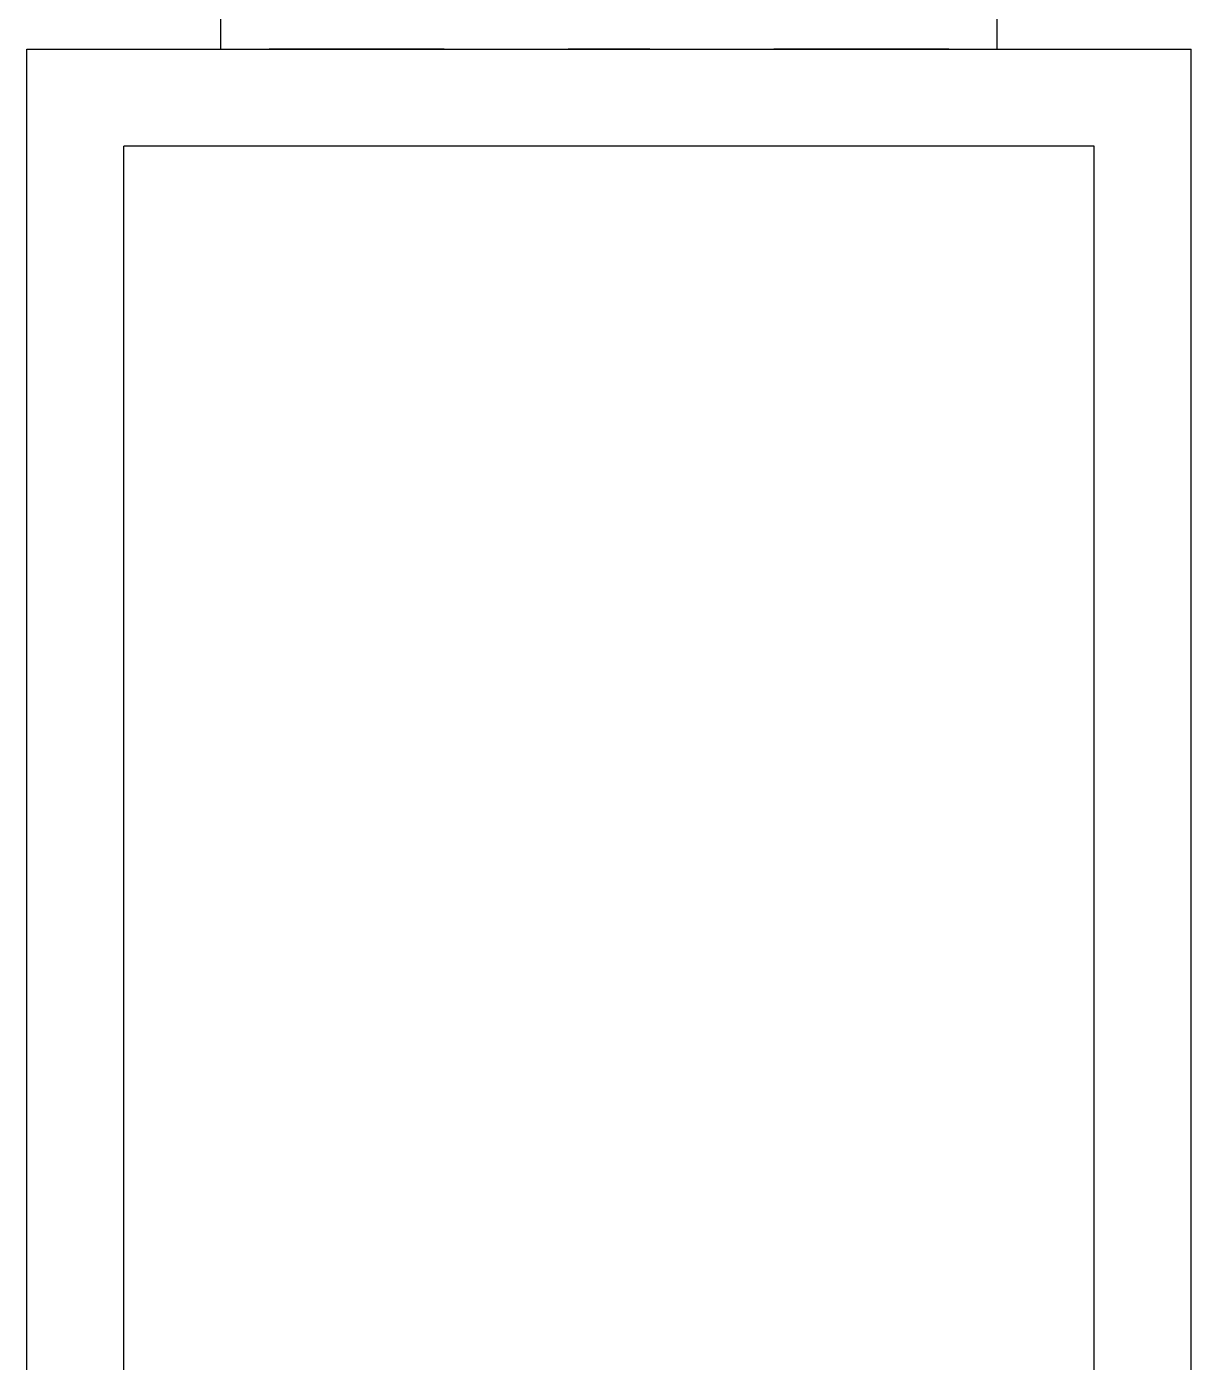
# Model space of a CAD drawing. Header units: millimetres. Extents: x -201 to 3037, y -406 to 3230.
# Drawn here: x 2220 to 2280, y 1269.4 to 1338.2 of the extents above; entities that cross this region are included whole.
import ezdxf

# ---------------------------------------------------------------- set-up
doc = ezdxf.new("R2010")
doc.units = ezdxf.units.MM
doc.layers.add('HIDDEN', color=8, linetype='Continuous')
doc.layers.add('VISIBLE', color=7, linetype='Continuous')

msp = doc.modelspace()

# ---------------------------------------------------------------- linework, layer by layer
at = {"layer": 'HIDDEN'}
for points in [[(2230, 1337), (2230, 1352)], [(2270, 1337), (2270, 1352)], [(2220, 1217), (2220, 1337)], [(2220, 1337), (2280, 1337)], [(2220, 1217), (2220, 1337)], [(2220, 1337), (2280, 1337)], [(2220, 1217), (2220, 1337)], [(2220, 1337), (2280, 1337)], [(2220, 1217), (2220, 1337)], [(2220, 1337), (2280, 1337)], [(2220, 1217), (2220, 1337)], [(2220, 1337), (2280, 1337)], [(2230, 1337), (2270, 1337)], [(2230, 1337), (2270, 1337)], [(2241.5, 1337), (2241.387, 1337), (2241.054, 1337), (2240.518, 1337), (2239.806, 1337), (2238.952, 1337), (2238.001, 1337), (2237, 1337), (2235.999, 1337), (2235.048, 1337), (2234.194, 1337), (2233.482, 1337), (2232.946, 1337), (2232.613, 1337), (2232.5, 1337)], [(2232.5, 1337), (2232.528, 1337), (2232.613, 1337), (2232.753, 1337), (2232.946, 1337), (2233.19, 1337), (2233.482, 1337), (2233.818, 1337), (2234.194, 1337), (2234.606, 1337), (2235.048, 1337), (2235.514, 1337), (2235.999, 1337), (2236.496, 1337), (2237, 1337)], [(2241.5, 1337), (2241.387, 1337), (2241.054, 1337), (2240.518, 1337), (2239.806, 1337), (2238.952, 1337), (2238.001, 1337), (2237, 1337), (2235.999, 1337), (2235.048, 1337), (2234.194, 1337), (2233.482, 1337), (2232.946, 1337), (2232.613, 1337), (2232.5, 1337)], [(2232.5, 1337), (2232.528, 1337), (2232.613, 1337), (2232.753, 1337), (2232.946, 1337), (2233.19, 1337), (2233.482, 1337), (2233.818, 1337), (2234.194, 1337), (2234.606, 1337), (2235.048, 1337), (2235.514, 1337), (2235.999, 1337), (2236.496, 1337), (2237, 1337)], [(2241.5, 1337), (2241.387, 1337), (2241.054, 1337), (2240.518, 1337), (2239.806, 1337), (2238.952, 1337), (2238.001, 1337), (2237, 1337), (2235.999, 1337), (2235.048, 1337), (2234.194, 1337), (2233.482, 1337), (2232.946, 1337), (2232.613, 1337), (2232.5, 1337)], [(2232.5, 1337), (2232.528, 1337), (2232.613, 1337), (2232.753, 1337), (2232.946, 1337), (2233.19, 1337), (2233.482, 1337), (2233.818, 1337), (2234.194, 1337), (2234.606, 1337), (2235.048, 1337), (2235.514, 1337), (2235.999, 1337), (2236.496, 1337), (2237, 1337)], [(2241.5, 1337), (2241.387, 1337), (2241.054, 1337), (2240.518, 1337), (2239.806, 1337), (2238.952, 1337), (2238.001, 1337), (2237, 1337), (2235.999, 1337), (2235.048, 1337), (2234.194, 1337), (2233.482, 1337), (2232.946, 1337), (2232.613, 1337), (2232.5, 1337)], [(2232.5, 1337), (2232.528, 1337), (2232.613, 1337), (2232.753, 1337), (2232.946, 1337), (2233.19, 1337), (2233.482, 1337), (2233.818, 1337), (2234.194, 1337), (2234.606, 1337), (2235.048, 1337), (2235.514, 1337), (2235.999, 1337), (2236.496, 1337), (2237, 1337)], [(2241.5, 1337), (2241.387, 1337), (2241.054, 1337), (2240.518, 1337), (2239.806, 1337), (2238.952, 1337), (2238.001, 1337), (2237, 1337), (2235.999, 1337), (2235.048, 1337), (2234.194, 1337), (2233.482, 1337), (2232.946, 1337), (2232.613, 1337), (2232.5, 1337)], [(2232.5, 1337), (2232.528, 1337), (2232.613, 1337), (2232.753, 1337), (2232.946, 1337), (2233.19, 1337), (2233.482, 1337), (2233.818, 1337), (2234.194, 1337), (2234.606, 1337), (2235.048, 1337), (2235.514, 1337), (2235.999, 1337), (2236.496, 1337), (2237, 1337)], [(2241.5, 1337), (2241.387, 1337), (2241.054, 1337), (2240.518, 1337), (2239.806, 1337), (2238.952, 1337), (2238.001, 1337), (2237, 1337), (2235.999, 1337), (2235.048, 1337), (2234.194, 1337), (2233.482, 1337), (2232.946, 1337), (2232.613, 1337), (2232.5, 1337)], [(2232.5, 1337), (2232.528, 1337), (2232.613, 1337), (2232.753, 1337), (2232.946, 1337), (2233.19, 1337), (2233.482, 1337), (2233.818, 1337), (2234.194, 1337), (2234.606, 1337), (2235.048, 1337), (2235.514, 1337), (2235.999, 1337), (2236.496, 1337), (2237, 1337)], [(2241.5, 1337), (2241.387, 1337), (2241.054, 1337), (2240.518, 1337), (2239.806, 1337), (2238.952, 1337), (2238.001, 1337), (2237, 1337), (2235.999, 1337), (2235.048, 1337), (2234.194, 1337), (2233.482, 1337), (2232.946, 1337), (2232.613, 1337), (2232.5, 1337)], [(2232.5, 1337), (2232.528, 1337), (2232.613, 1337), (2232.753, 1337), (2232.946, 1337), (2233.19, 1337), (2233.482, 1337), (2233.818, 1337), (2234.194, 1337), (2234.606, 1337), (2235.048, 1337), (2235.514, 1337), (2235.999, 1337), (2236.496, 1337), (2237, 1337)], [(2241.5, 1337), (2241.387, 1337), (2241.054, 1337), (2240.518, 1337), (2239.806, 1337), (2238.952, 1337), (2238.001, 1337), (2237, 1337), (2235.999, 1337), (2235.048, 1337), (2234.194, 1337), (2233.482, 1337), (2232.946, 1337), (2232.613, 1337), (2232.5, 1337)], [(2232.5, 1337), (2232.528, 1337), (2232.613, 1337), (2232.753, 1337), (2232.946, 1337), (2233.19, 1337), (2233.482, 1337), (2233.818, 1337), (2234.194, 1337), (2234.606, 1337), (2235.048, 1337), (2235.514, 1337), (2235.999, 1337), (2236.496, 1337), (2237, 1337)], [(2241.5, 1337), (2241.387, 1337), (2241.054, 1337), (2240.518, 1337), (2239.806, 1337), (2238.952, 1337), (2238.001, 1337), (2237, 1337), (2235.999, 1337), (2235.048, 1337), (2234.194, 1337), (2233.482, 1337), (2232.946, 1337), (2232.613, 1337), (2232.5, 1337)], [(2232.5, 1337), (2232.528, 1337), (2232.613, 1337), (2232.753, 1337), (2232.946, 1337), (2233.19, 1337), (2233.482, 1337), (2233.818, 1337), (2234.194, 1337), (2234.606, 1337), (2235.048, 1337), (2235.514, 1337), (2235.999, 1337), (2236.496, 1337), (2237, 1337)], [(2237, 1337), (2237.504, 1337), (2238.001, 1337), (2238.486, 1337), (2238.952, 1337), (2239.394, 1337), (2239.806, 1337), (2240.182, 1337), (2240.518, 1337), (2240.81, 1337), (2241.054, 1337), (2241.247, 1337), (2241.387, 1337), (2241.472, 1337), (2241.5, 1337)], [(2237, 1337), (2237.504, 1337), (2238.001, 1337), (2238.486, 1337), (2238.952, 1337), (2239.394, 1337), (2239.806, 1337), (2240.182, 1337), (2240.518, 1337), (2240.81, 1337), (2241.054, 1337), (2241.247, 1337), (2241.387, 1337), (2241.472, 1337), (2241.5, 1337)], [(2237, 1337), (2237.504, 1337), (2238.001, 1337), (2238.486, 1337), (2238.952, 1337), (2239.394, 1337), (2239.806, 1337), (2240.182, 1337), (2240.518, 1337), (2240.81, 1337), (2241.054, 1337), (2241.247, 1337), (2241.387, 1337), (2241.472, 1337), (2241.5, 1337)], [(2237, 1337), (2237.504, 1337), (2238.001, 1337), (2238.486, 1337), (2238.952, 1337), (2239.394, 1337), (2239.806, 1337), (2240.182, 1337), (2240.518, 1337), (2240.81, 1337), (2241.054, 1337), (2241.247, 1337), (2241.387, 1337), (2241.472, 1337), (2241.5, 1337)], [(2237, 1337), (2237.504, 1337), (2238.001, 1337), (2238.486, 1337), (2238.952, 1337), (2239.394, 1337), (2239.806, 1337), (2240.182, 1337), (2240.518, 1337), (2240.81, 1337), (2241.054, 1337), (2241.247, 1337), (2241.387, 1337), (2241.472, 1337), (2241.5, 1337)], [(2237, 1337), (2237.504, 1337), (2238.001, 1337), (2238.486, 1337), (2238.952, 1337), (2239.394, 1337), (2239.806, 1337), (2240.182, 1337), (2240.518, 1337), (2240.81, 1337), (2241.054, 1337), (2241.247, 1337), (2241.387, 1337), (2241.472, 1337), (2241.5, 1337)], [(2237, 1337), (2237.504, 1337), (2238.001, 1337), (2238.486, 1337), (2238.952, 1337), (2239.394, 1337), (2239.806, 1337), (2240.182, 1337), (2240.518, 1337), (2240.81, 1337), (2241.054, 1337), (2241.247, 1337), (2241.387, 1337), (2241.472, 1337), (2241.5, 1337)], [(2237, 1337), (2237.504, 1337), (2238.001, 1337), (2238.486, 1337), (2238.952, 1337), (2239.394, 1337), (2239.806, 1337), (2240.182, 1337), (2240.518, 1337), (2240.81, 1337), (2241.054, 1337), (2241.247, 1337), (2241.387, 1337), (2241.472, 1337), (2241.5, 1337)], [(2237, 1337), (2237.504, 1337), (2238.001, 1337), (2238.486, 1337), (2238.952, 1337), (2239.394, 1337), (2239.806, 1337), (2240.182, 1337), (2240.518, 1337), (2240.81, 1337), (2241.054, 1337), (2241.247, 1337), (2241.387, 1337), (2241.472, 1337), (2241.5, 1337)], [(2252.1, 1337), (2252.047, 1337), (2251.892, 1337), (2251.642, 1337), (2251.309, 1337), (2250.911, 1337), (2250.467, 1337), (2250, 1337), (2249.533, 1337), (2249.089, 1337), (2248.691, 1337), (2248.358, 1337), (2248.108, 1337), (2247.953, 1337), (2247.9, 1337)], [(2247.9, 1337), (2247.913, 1337), (2247.953, 1337), (2248.018, 1337), (2248.108, 1337), (2248.222, 1337), (2248.358, 1337), (2248.515, 1337), (2248.691, 1337), (2248.883, 1337), (2249.089, 1337), (2249.306, 1337), (2249.533, 1337), (2249.765, 1337), (2250, 1337)], [(2252.1, 1337), (2252.047, 1337), (2251.892, 1337), (2251.642, 1337), (2251.309, 1337), (2250.911, 1337), (2250.467, 1337), (2250, 1337), (2249.533, 1337), (2249.089, 1337), (2248.691, 1337), (2248.358, 1337), (2248.108, 1337), (2247.953, 1337), (2247.9, 1337)], [(2247.9, 1337), (2247.913, 1337), (2247.953, 1337), (2248.018, 1337), (2248.108, 1337), (2248.222, 1337), (2248.358, 1337), (2248.515, 1337), (2248.691, 1337), (2248.883, 1337), (2249.089, 1337), (2249.306, 1337), (2249.533, 1337), (2249.765, 1337), (2250, 1337)], [(2252.1, 1337), (2252.047, 1337), (2251.892, 1337), (2251.642, 1337), (2251.309, 1337), (2250.911, 1337), (2250.467, 1337), (2250, 1337), (2249.533, 1337), (2249.089, 1337), (2248.691, 1337), (2248.358, 1337), (2248.108, 1337), (2247.953, 1337), (2247.9, 1337)], [(2247.9, 1337), (2247.913, 1337), (2247.953, 1337), (2248.018, 1337), (2248.108, 1337), (2248.222, 1337), (2248.358, 1337), (2248.515, 1337), (2248.691, 1337), (2248.883, 1337), (2249.089, 1337), (2249.306, 1337), (2249.533, 1337), (2249.765, 1337), (2250, 1337)], [(2252.1, 1337), (2252.047, 1337), (2251.892, 1337), (2251.642, 1337), (2251.309, 1337), (2250.911, 1337), (2250.467, 1337), (2250, 1337), (2249.533, 1337), (2249.089, 1337), (2248.691, 1337), (2248.358, 1337), (2248.108, 1337), (2247.953, 1337), (2247.9, 1337)], [(2247.9, 1337), (2247.913, 1337), (2247.953, 1337), (2248.018, 1337), (2248.108, 1337), (2248.222, 1337), (2248.358, 1337), (2248.515, 1337), (2248.691, 1337), (2248.883, 1337), (2249.089, 1337), (2249.306, 1337), (2249.533, 1337), (2249.765, 1337), (2250, 1337)], [(2252.1, 1337), (2252.047, 1337), (2251.892, 1337), (2251.642, 1337), (2251.309, 1337), (2250.911, 1337), (2250.467, 1337), (2250, 1337), (2249.533, 1337), (2249.089, 1337), (2248.691, 1337), (2248.358, 1337), (2248.108, 1337), (2247.953, 1337), (2247.9, 1337)], [(2247.9, 1337), (2247.913, 1337), (2247.953, 1337), (2248.018, 1337), (2248.108, 1337), (2248.222, 1337), (2248.358, 1337), (2248.515, 1337), (2248.691, 1337), (2248.883, 1337), (2249.089, 1337), (2249.306, 1337), (2249.533, 1337), (2249.765, 1337), (2250, 1337)], [(2252.1, 1337), (2252.047, 1337), (2251.892, 1337), (2251.642, 1337), (2251.309, 1337), (2250.911, 1337), (2250.467, 1337), (2250, 1337), (2249.533, 1337), (2249.089, 1337), (2248.691, 1337), (2248.358, 1337), (2248.108, 1337), (2247.953, 1337), (2247.9, 1337)], [(2247.9, 1337), (2247.913, 1337), (2247.953, 1337), (2248.018, 1337), (2248.108, 1337), (2248.222, 1337), (2248.358, 1337), (2248.515, 1337), (2248.691, 1337), (2248.883, 1337), (2249.089, 1337), (2249.306, 1337), (2249.533, 1337), (2249.765, 1337), (2250, 1337)], [(2252.1, 1337), (2252.047, 1337), (2251.892, 1337), (2251.642, 1337), (2251.309, 1337), (2250.911, 1337), (2250.467, 1337), (2250, 1337), (2249.533, 1337), (2249.089, 1337), (2248.691, 1337), (2248.358, 1337), (2248.108, 1337), (2247.953, 1337), (2247.9, 1337)], [(2247.9, 1337), (2247.913, 1337), (2247.953, 1337), (2248.018, 1337), (2248.108, 1337), (2248.222, 1337), (2248.358, 1337), (2248.515, 1337), (2248.691, 1337), (2248.883, 1337), (2249.089, 1337), (2249.306, 1337), (2249.533, 1337), (2249.765, 1337), (2250, 1337)], [(2252.1, 1337), (2252.047, 1337), (2251.892, 1337), (2251.642, 1337), (2251.309, 1337), (2250.911, 1337), (2250.467, 1337), (2250, 1337), (2249.533, 1337), (2249.089, 1337), (2248.691, 1337), (2248.358, 1337), (2248.108, 1337), (2247.953, 1337), (2247.9, 1337)], [(2247.9, 1337), (2247.913, 1337), (2247.953, 1337), (2248.018, 1337), (2248.108, 1337), (2248.222, 1337), (2248.358, 1337), (2248.515, 1337), (2248.691, 1337), (2248.883, 1337), (2249.089, 1337), (2249.306, 1337), (2249.533, 1337), (2249.765, 1337), (2250, 1337)], [(2252.1, 1337), (2252.047, 1337), (2251.892, 1337), (2251.642, 1337), (2251.309, 1337), (2250.911, 1337), (2250.467, 1337), (2250, 1337), (2249.533, 1337), (2249.089, 1337), (2248.691, 1337), (2248.358, 1337), (2248.108, 1337), (2247.953, 1337), (2247.9, 1337)], [(2247.9, 1337), (2247.913, 1337), (2247.953, 1337), (2248.018, 1337), (2248.108, 1337), (2248.222, 1337), (2248.358, 1337), (2248.515, 1337), (2248.691, 1337), (2248.883, 1337), (2249.089, 1337), (2249.306, 1337), (2249.533, 1337), (2249.765, 1337), (2250, 1337)], [(2252.1, 1337), (2252.047, 1337), (2251.892, 1337), (2251.642, 1337), (2251.309, 1337), (2250.911, 1337), (2250.467, 1337), (2250, 1337), (2249.533, 1337), (2249.089, 1337), (2248.691, 1337), (2248.358, 1337), (2248.108, 1337), (2247.953, 1337), (2247.9, 1337)], [(2247.9, 1337), (2247.913, 1337), (2247.953, 1337), (2248.018, 1337), (2248.108, 1337), (2248.222, 1337), (2248.358, 1337), (2248.515, 1337), (2248.691, 1337), (2248.883, 1337), (2249.089, 1337), (2249.306, 1337), (2249.533, 1337), (2249.765, 1337), (2250, 1337)], [(2252.1, 1337), (2252.047, 1337), (2251.892, 1337), (2251.642, 1337), (2251.309, 1337), (2250.911, 1337), (2250.467, 1337), (2250, 1337), (2249.533, 1337), (2249.089, 1337), (2248.691, 1337), (2248.358, 1337), (2248.108, 1337), (2247.953, 1337), (2247.9, 1337)], [(2247.9, 1337), (2247.913, 1337), (2247.953, 1337), (2248.018, 1337), (2248.108, 1337), (2248.222, 1337), (2248.358, 1337), (2248.515, 1337), (2248.691, 1337), (2248.883, 1337), (2249.089, 1337), (2249.306, 1337), (2249.533, 1337), (2249.765, 1337), (2250, 1337)], [(2252.1, 1337), (2252.047, 1337), (2251.892, 1337), (2251.642, 1337), (2251.309, 1337), (2250.911, 1337), (2250.467, 1337), (2250, 1337), (2249.533, 1337), (2249.089, 1337), (2248.691, 1337), (2248.358, 1337), (2248.108, 1337), (2247.953, 1337), (2247.9, 1337)], [(2247.9, 1337), (2247.913, 1337), (2247.953, 1337), (2248.018, 1337), (2248.108, 1337), (2248.222, 1337), (2248.358, 1337), (2248.515, 1337), (2248.691, 1337), (2248.883, 1337), (2249.089, 1337), (2249.306, 1337), (2249.533, 1337), (2249.765, 1337), (2250, 1337)], [(2252.1, 1337), (2252.047, 1337), (2251.892, 1337), (2251.642, 1337), (2251.309, 1337), (2250.911, 1337), (2250.467, 1337), (2250, 1337), (2249.533, 1337), (2249.089, 1337), (2248.691, 1337), (2248.358, 1337), (2248.108, 1337), (2247.953, 1337), (2247.9, 1337)], [(2247.9, 1337), (2247.913, 1337), (2247.953, 1337), (2248.018, 1337), (2248.108, 1337), (2248.222, 1337), (2248.358, 1337), (2248.515, 1337), (2248.691, 1337), (2248.883, 1337), (2249.089, 1337), (2249.306, 1337), (2249.533, 1337), (2249.765, 1337), (2250, 1337)], [(2252.1, 1337), (2252.047, 1337), (2251.892, 1337), (2251.642, 1337), (2251.309, 1337), (2250.911, 1337), (2250.467, 1337), (2250, 1337), (2249.533, 1337), (2249.089, 1337), (2248.691, 1337), (2248.358, 1337), (2248.108, 1337), (2247.953, 1337), (2247.9, 1337)], [(2247.9, 1337), (2247.913, 1337), (2247.953, 1337), (2248.018, 1337), (2248.108, 1337), (2248.222, 1337), (2248.358, 1337), (2248.515, 1337), (2248.691, 1337), (2248.883, 1337), (2249.089, 1337), (2249.306, 1337), (2249.533, 1337), (2249.765, 1337), (2250, 1337)], [(2252.1, 1337), (2252.047, 1337), (2251.892, 1337), (2251.642, 1337), (2251.309, 1337), (2250.911, 1337), (2250.467, 1337), (2250, 1337), (2249.533, 1337), (2249.089, 1337), (2248.691, 1337), (2248.358, 1337), (2248.108, 1337), (2247.953, 1337), (2247.9, 1337)], [(2247.9, 1337), (2247.913, 1337), (2247.953, 1337), (2248.018, 1337), (2248.108, 1337), (2248.222, 1337), (2248.358, 1337), (2248.515, 1337), (2248.691, 1337), (2248.883, 1337), (2249.089, 1337), (2249.306, 1337), (2249.533, 1337), (2249.765, 1337), (2250, 1337)], [(2252.1, 1337), (2252.047, 1337), (2251.892, 1337), (2251.642, 1337), (2251.309, 1337), (2250.911, 1337), (2250.467, 1337), (2250, 1337), (2249.533, 1337), (2249.089, 1337), (2248.691, 1337), (2248.358, 1337), (2248.108, 1337), (2247.953, 1337), (2247.9, 1337)], [(2247.9, 1337), (2247.913, 1337), (2247.953, 1337), (2248.018, 1337), (2248.108, 1337), (2248.222, 1337), (2248.358, 1337), (2248.515, 1337), (2248.691, 1337), (2248.883, 1337), (2249.089, 1337), (2249.306, 1337), (2249.533, 1337), (2249.765, 1337), (2250, 1337)], [(2252.1, 1337), (2252.047, 1337), (2251.892, 1337), (2251.642, 1337), (2251.309, 1337), (2250.911, 1337), (2250.467, 1337), (2250, 1337), (2249.533, 1337), (2249.089, 1337), (2248.691, 1337), (2248.358, 1337), (2248.108, 1337), (2247.953, 1337), (2247.9, 1337)], [(2247.9, 1337), (2247.913, 1337), (2247.953, 1337), (2248.018, 1337), (2248.108, 1337), (2248.222, 1337), (2248.358, 1337), (2248.515, 1337), (2248.691, 1337), (2248.883, 1337), (2249.089, 1337), (2249.306, 1337), (2249.533, 1337), (2249.765, 1337), (2250, 1337)], [(2252.1, 1337), (2252.047, 1337), (2251.892, 1337), (2251.642, 1337), (2251.309, 1337), (2250.911, 1337), (2250.467, 1337), (2250, 1337), (2249.533, 1337), (2249.089, 1337), (2248.691, 1337), (2248.358, 1337), (2248.108, 1337), (2247.953, 1337), (2247.9, 1337)], [(2247.9, 1337), (2247.913, 1337), (2247.953, 1337), (2248.018, 1337), (2248.108, 1337), (2248.222, 1337), (2248.358, 1337), (2248.515, 1337), (2248.691, 1337), (2248.883, 1337), (2249.089, 1337), (2249.306, 1337), (2249.533, 1337), (2249.765, 1337), (2250, 1337)], [(2250, 1337), (2250.235, 1337), (2250.467, 1337), (2250.694, 1337), (2250.911, 1337), (2251.117, 1337), (2251.309, 1337), (2251.485, 1337), (2251.642, 1337), (2251.778, 1337), (2251.892, 1337), (2251.982, 1337), (2252.047, 1337), (2252.087, 1337), (2252.1, 1337)], [(2250, 1337), (2250.235, 1337), (2250.467, 1337), (2250.694, 1337), (2250.911, 1337), (2251.117, 1337), (2251.309, 1337), (2251.485, 1337), (2251.642, 1337), (2251.778, 1337), (2251.892, 1337), (2251.982, 1337), (2252.047, 1337), (2252.087, 1337), (2252.1, 1337)], [(2250, 1337), (2250.235, 1337), (2250.467, 1337), (2250.694, 1337), (2250.911, 1337), (2251.117, 1337), (2251.309, 1337), (2251.485, 1337), (2251.642, 1337), (2251.778, 1337), (2251.892, 1337), (2251.982, 1337), (2252.047, 1337), (2252.087, 1337), (2252.1, 1337)], [(2250, 1337), (2250.235, 1337), (2250.467, 1337), (2250.694, 1337), (2250.911, 1337), (2251.117, 1337), (2251.309, 1337), (2251.485, 1337), (2251.642, 1337), (2251.778, 1337), (2251.892, 1337), (2251.982, 1337), (2252.047, 1337), (2252.087, 1337), (2252.1, 1337)], [(2250, 1337), (2250.235, 1337), (2250.467, 1337), (2250.694, 1337), (2250.911, 1337), (2251.117, 1337), (2251.309, 1337), (2251.485, 1337), (2251.642, 1337), (2251.778, 1337), (2251.892, 1337), (2251.982, 1337), (2252.047, 1337), (2252.087, 1337), (2252.1, 1337)], [(2250, 1337), (2250.235, 1337), (2250.467, 1337), (2250.694, 1337), (2250.911, 1337), (2251.117, 1337), (2251.309, 1337), (2251.485, 1337), (2251.642, 1337), (2251.778, 1337), (2251.892, 1337), (2251.982, 1337), (2252.047, 1337), (2252.087, 1337), (2252.1, 1337)], [(2250, 1337), (2250.235, 1337), (2250.467, 1337), (2250.694, 1337), (2250.911, 1337), (2251.117, 1337), (2251.309, 1337), (2251.485, 1337), (2251.642, 1337), (2251.778, 1337), (2251.892, 1337), (2251.982, 1337), (2252.047, 1337), (2252.087, 1337), (2252.1, 1337)], [(2250, 1337), (2250.235, 1337), (2250.467, 1337), (2250.694, 1337), (2250.911, 1337), (2251.117, 1337), (2251.309, 1337), (2251.485, 1337), (2251.642, 1337), (2251.778, 1337), (2251.892, 1337), (2251.982, 1337), (2252.047, 1337), (2252.087, 1337), (2252.1, 1337)], [(2250, 1337), (2250.235, 1337), (2250.467, 1337), (2250.694, 1337), (2250.911, 1337), (2251.117, 1337), (2251.309, 1337), (2251.485, 1337), (2251.642, 1337), (2251.778, 1337), (2251.892, 1337), (2251.982, 1337), (2252.047, 1337), (2252.087, 1337), (2252.1, 1337)], [(2250, 1337), (2250.235, 1337), (2250.467, 1337), (2250.694, 1337), (2250.911, 1337), (2251.117, 1337), (2251.309, 1337), (2251.485, 1337), (2251.642, 1337), (2251.778, 1337), (2251.892, 1337), (2251.982, 1337), (2252.047, 1337), (2252.087, 1337), (2252.1, 1337)], [(2250, 1337), (2250.235, 1337), (2250.467, 1337), (2250.694, 1337), (2250.911, 1337), (2251.117, 1337), (2251.309, 1337), (2251.485, 1337), (2251.642, 1337), (2251.778, 1337), (2251.892, 1337), (2251.982, 1337), (2252.047, 1337), (2252.087, 1337), (2252.1, 1337)], [(2250, 1337), (2250.235, 1337), (2250.467, 1337), (2250.694, 1337), (2250.911, 1337), (2251.117, 1337), (2251.309, 1337), (2251.485, 1337), (2251.642, 1337), (2251.778, 1337), (2251.892, 1337), (2251.982, 1337), (2252.047, 1337), (2252.087, 1337), (2252.1, 1337)], [(2250, 1337), (2250.235, 1337), (2250.467, 1337), (2250.694, 1337), (2250.911, 1337), (2251.117, 1337), (2251.309, 1337), (2251.485, 1337), (2251.642, 1337), (2251.778, 1337), (2251.892, 1337), (2251.982, 1337), (2252.047, 1337), (2252.087, 1337), (2252.1, 1337)], [(2250, 1337), (2250.235, 1337), (2250.467, 1337), (2250.694, 1337), (2250.911, 1337), (2251.117, 1337), (2251.309, 1337), (2251.485, 1337), (2251.642, 1337), (2251.778, 1337), (2251.892, 1337), (2251.982, 1337), (2252.047, 1337), (2252.087, 1337), (2252.1, 1337)], [(2250, 1337), (2250.235, 1337), (2250.467, 1337), (2250.694, 1337), (2250.911, 1337), (2251.117, 1337), (2251.309, 1337), (2251.485, 1337), (2251.642, 1337), (2251.778, 1337), (2251.892, 1337), (2251.982, 1337), (2252.047, 1337), (2252.087, 1337), (2252.1, 1337)], [(2250, 1337), (2250.235, 1337), (2250.467, 1337), (2250.694, 1337), (2250.911, 1337), (2251.117, 1337), (2251.309, 1337), (2251.485, 1337), (2251.642, 1337), (2251.778, 1337), (2251.892, 1337), (2251.982, 1337), (2252.047, 1337), (2252.087, 1337), (2252.1, 1337)], [(2250, 1337), (2250.235, 1337), (2250.467, 1337), (2250.694, 1337), (2250.911, 1337), (2251.117, 1337), (2251.309, 1337), (2251.485, 1337), (2251.642, 1337), (2251.778, 1337), (2251.892, 1337), (2251.982, 1337), (2252.047, 1337), (2252.087, 1337), (2252.1, 1337)], [(2250, 1337), (2250.235, 1337), (2250.467, 1337), (2250.694, 1337), (2250.911, 1337), (2251.117, 1337), (2251.309, 1337), (2251.485, 1337), (2251.642, 1337), (2251.778, 1337), (2251.892, 1337), (2251.982, 1337), (2252.047, 1337), (2252.087, 1337), (2252.1, 1337)], [(2267.5, 1337), (2267.387, 1337), (2267.054, 1337), (2266.518, 1337), (2265.806, 1337), (2264.952, 1337), (2264.001, 1337), (2263, 1337), (2261.999, 1337), (2261.048, 1337), (2260.194, 1337), (2259.482, 1337), (2258.946, 1337), (2258.613, 1337), (2258.5, 1337)], [(2258.5, 1337), (2258.528, 1337), (2258.613, 1337), (2258.753, 1337), (2258.946, 1337), (2259.19, 1337), (2259.482, 1337), (2259.818, 1337), (2260.194, 1337), (2260.606, 1337), (2261.048, 1337), (2261.514, 1337), (2261.999, 1337), (2262.496, 1337), (2263, 1337)], [(2267.5, 1337), (2267.387, 1337), (2267.054, 1337), (2266.518, 1337), (2265.806, 1337), (2264.952, 1337), (2264.001, 1337), (2263, 1337), (2261.999, 1337), (2261.048, 1337), (2260.194, 1337), (2259.482, 1337), (2258.946, 1337), (2258.613, 1337), (2258.5, 1337)], [(2258.5, 1337), (2258.528, 1337), (2258.613, 1337), (2258.753, 1337), (2258.946, 1337), (2259.19, 1337), (2259.482, 1337), (2259.818, 1337), (2260.194, 1337), (2260.606, 1337), (2261.048, 1337), (2261.514, 1337), (2261.999, 1337), (2262.496, 1337), (2263, 1337)], [(2267.5, 1337), (2267.387, 1337), (2267.054, 1337), (2266.518, 1337), (2265.806, 1337), (2264.952, 1337), (2264.001, 1337), (2263, 1337), (2261.999, 1337), (2261.048, 1337), (2260.194, 1337), (2259.482, 1337), (2258.946, 1337), (2258.613, 1337), (2258.5, 1337)], [(2258.5, 1337), (2258.528, 1337), (2258.613, 1337), (2258.753, 1337), (2258.946, 1337), (2259.19, 1337), (2259.482, 1337), (2259.818, 1337), (2260.194, 1337), (2260.606, 1337), (2261.048, 1337), (2261.514, 1337), (2261.999, 1337), (2262.496, 1337), (2263, 1337)], [(2267.5, 1337), (2267.387, 1337), (2267.054, 1337), (2266.518, 1337), (2265.806, 1337), (2264.952, 1337), (2264.001, 1337), (2263, 1337), (2261.999, 1337), (2261.048, 1337), (2260.194, 1337), (2259.482, 1337), (2258.946, 1337), (2258.613, 1337), (2258.5, 1337)], [(2258.5, 1337), (2258.528, 1337), (2258.613, 1337), (2258.753, 1337), (2258.946, 1337), (2259.19, 1337), (2259.482, 1337), (2259.818, 1337), (2260.194, 1337), (2260.606, 1337), (2261.048, 1337), (2261.514, 1337), (2261.999, 1337), (2262.496, 1337), (2263, 1337)], [(2267.5, 1337), (2267.387, 1337), (2267.054, 1337), (2266.518, 1337), (2265.806, 1337), (2264.952, 1337), (2264.001, 1337), (2263, 1337), (2261.999, 1337), (2261.048, 1337), (2260.194, 1337), (2259.482, 1337), (2258.946, 1337), (2258.613, 1337), (2258.5, 1337)], [(2258.5, 1337), (2258.528, 1337), (2258.613, 1337), (2258.753, 1337), (2258.946, 1337), (2259.19, 1337), (2259.482, 1337), (2259.818, 1337), (2260.194, 1337), (2260.606, 1337), (2261.048, 1337), (2261.514, 1337), (2261.999, 1337), (2262.496, 1337), (2263, 1337)], [(2267.5, 1337), (2267.387, 1337), (2267.054, 1337), (2266.518, 1337), (2265.806, 1337), (2264.952, 1337), (2264.001, 1337), (2263, 1337), (2261.999, 1337), (2261.048, 1337), (2260.194, 1337), (2259.482, 1337), (2258.946, 1337), (2258.613, 1337), (2258.5, 1337)], [(2258.5, 1337), (2258.528, 1337), (2258.613, 1337), (2258.753, 1337), (2258.946, 1337), (2259.19, 1337), (2259.482, 1337), (2259.818, 1337), (2260.194, 1337), (2260.606, 1337), (2261.048, 1337), (2261.514, 1337), (2261.999, 1337), (2262.496, 1337), (2263, 1337)], [(2267.5, 1337), (2267.387, 1337), (2267.054, 1337), (2266.518, 1337), (2265.806, 1337), (2264.952, 1337), (2264.001, 1337), (2263, 1337), (2261.999, 1337), (2261.048, 1337), (2260.194, 1337), (2259.482, 1337), (2258.946, 1337), (2258.613, 1337), (2258.5, 1337)], [(2258.5, 1337), (2258.528, 1337), (2258.613, 1337), (2258.753, 1337), (2258.946, 1337), (2259.19, 1337), (2259.482, 1337), (2259.818, 1337), (2260.194, 1337), (2260.606, 1337), (2261.048, 1337), (2261.514, 1337), (2261.999, 1337), (2262.496, 1337), (2263, 1337)], [(2267.5, 1337), (2267.387, 1337), (2267.054, 1337), (2266.518, 1337), (2265.806, 1337), (2264.952, 1337), (2264.001, 1337), (2263, 1337), (2261.999, 1337), (2261.048, 1337), (2260.194, 1337), (2259.482, 1337), (2258.946, 1337), (2258.613, 1337), (2258.5, 1337)], [(2258.5, 1337), (2258.528, 1337), (2258.613, 1337), (2258.753, 1337), (2258.946, 1337), (2259.19, 1337), (2259.482, 1337), (2259.818, 1337), (2260.194, 1337), (2260.606, 1337), (2261.048, 1337), (2261.514, 1337), (2261.999, 1337), (2262.496, 1337), (2263, 1337)], [(2267.5, 1337), (2267.387, 1337), (2267.054, 1337), (2266.518, 1337), (2265.806, 1337), (2264.952, 1337), (2264.001, 1337), (2263, 1337), (2261.999, 1337), (2261.048, 1337), (2260.194, 1337), (2259.482, 1337), (2258.946, 1337), (2258.613, 1337), (2258.5, 1337)], [(2258.5, 1337), (2258.528, 1337), (2258.613, 1337), (2258.753, 1337), (2258.946, 1337), (2259.19, 1337), (2259.482, 1337), (2259.818, 1337), (2260.194, 1337), (2260.606, 1337), (2261.048, 1337), (2261.514, 1337), (2261.999, 1337), (2262.496, 1337), (2263, 1337)], [(2263, 1337), (2263.504, 1337), (2264.001, 1337), (2264.486, 1337), (2264.952, 1337), (2265.394, 1337), (2265.806, 1337), (2266.182, 1337), (2266.518, 1337), (2266.81, 1337), (2267.054, 1337), (2267.247, 1337), (2267.387, 1337), (2267.472, 1337), (2267.5, 1337)], [(2263, 1337), (2263.504, 1337), (2264.001, 1337), (2264.486, 1337), (2264.952, 1337), (2265.394, 1337), (2265.806, 1337), (2266.182, 1337), (2266.518, 1337), (2266.81, 1337), (2267.054, 1337), (2267.247, 1337), (2267.387, 1337), (2267.472, 1337), (2267.5, 1337)], [(2263, 1337), (2263.504, 1337), (2264.001, 1337), (2264.486, 1337), (2264.952, 1337), (2265.394, 1337), (2265.806, 1337), (2266.182, 1337), (2266.518, 1337), (2266.81, 1337), (2267.054, 1337), (2267.247, 1337), (2267.387, 1337), (2267.472, 1337), (2267.5, 1337)], [(2263, 1337), (2263.504, 1337), (2264.001, 1337), (2264.486, 1337), (2264.952, 1337), (2265.394, 1337), (2265.806, 1337), (2266.182, 1337), (2266.518, 1337), (2266.81, 1337), (2267.054, 1337), (2267.247, 1337), (2267.387, 1337), (2267.472, 1337), (2267.5, 1337)], [(2263, 1337), (2263.504, 1337), (2264.001, 1337), (2264.486, 1337), (2264.952, 1337), (2265.394, 1337), (2265.806, 1337), (2266.182, 1337), (2266.518, 1337), (2266.81, 1337), (2267.054, 1337), (2267.247, 1337), (2267.387, 1337), (2267.472, 1337), (2267.5, 1337)], [(2263, 1337), (2263.504, 1337), (2264.001, 1337), (2264.486, 1337), (2264.952, 1337), (2265.394, 1337), (2265.806, 1337), (2266.182, 1337), (2266.518, 1337), (2266.81, 1337), (2267.054, 1337), (2267.247, 1337), (2267.387, 1337), (2267.472, 1337), (2267.5, 1337)], [(2263, 1337), (2263.504, 1337), (2264.001, 1337), (2264.486, 1337), (2264.952, 1337), (2265.394, 1337), (2265.806, 1337), (2266.182, 1337), (2266.518, 1337), (2266.81, 1337), (2267.054, 1337), (2267.247, 1337), (2267.387, 1337), (2267.472, 1337), (2267.5, 1337)], [(2263, 1337), (2263.504, 1337), (2264.001, 1337), (2264.486, 1337), (2264.952, 1337), (2265.394, 1337), (2265.806, 1337), (2266.182, 1337), (2266.518, 1337), (2266.81, 1337), (2267.054, 1337), (2267.247, 1337), (2267.387, 1337), (2267.472, 1337), (2267.5, 1337)], [(2263, 1337), (2263.504, 1337), (2264.001, 1337), (2264.486, 1337), (2264.952, 1337), (2265.394, 1337), (2265.806, 1337), (2266.182, 1337), (2266.518, 1337), (2266.81, 1337), (2267.054, 1337), (2267.247, 1337), (2267.387, 1337), (2267.472, 1337), (2267.5, 1337)], [(2280, 1217), (2280, 1337)], [(2280, 1217), (2280, 1337)], [(2280, 1217), (2280, 1337)], [(2280, 1217), (2280, 1337)], [(2280, 1217), (2280, 1337)], [(2275, 1332), (2225, 1332)], [(2225, 1222), (2225, 1332)], [(2275, 1332), (2225, 1332)], [(2225, 1222), (2225, 1332)], [(2275, 1222), (2275, 1332)], [(2275, 1222), (2275, 1332)]]:
    msp.add_lwpolyline(points, dxfattribs=at)
at = {"layer": 'VISIBLE'}
for points in [[(2230, 1337), (2230, 1352)], [(2270, 1337), (2270, 1352)], [(2220, 1217), (2220, 1337)], [(2220, 1337), (2280, 1337)], [(2280, 1217), (2280, 1337)]]:
    msp.add_lwpolyline(points, dxfattribs=at)

doc.saveas('drawing.dxf')
